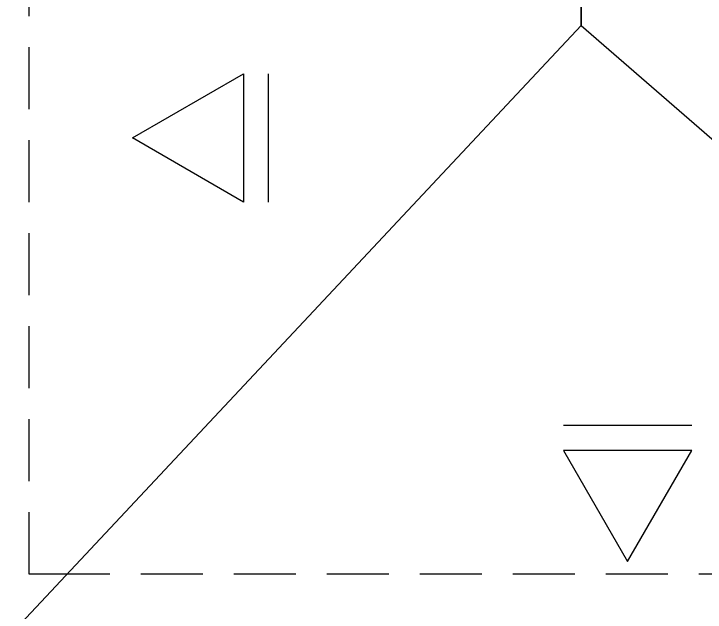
# Model space of a CAD drawing. Extents: x -109 to 1815, y -14679 to 345.
# Drawn here: x 61.92 to 67.5, y 290.81 to 295.64 of the extents above; entities that cross this region are included whole.
import ezdxf

# ---------------------------------------------------------------- set-up
doc = ezdxf.new("R2010")
doc.units = 0
doc.header["$MEASUREMENT"] = 0
doc.linetypes.add('HIDDEN', pattern=[0.375, 0.25, -0.125])
for name, color, linetype in [('COBETURA', 5, 'CONTINUOUS'), ('LINHA-TELHA-VISTA', 1, 'CONTINUOUS'), ('PAREDE', 6, 'CONTINUOUS'), ('PROJCASA', 3, 'HIDDEN')]:
    doc.layers.add(name, color=color, linetype=linetype)

msp = doc.modelspace()

# ---------------------------------------------------------------- linework, layer by layer
at = {"layer": 'COBETURA'}
for q in [(66.4963, 300.7761), (57.9463, 286.4142), (72.2963, 290.5177)]:
    msp.add_line((66.4963, 295.5423), q, dxfattribs=at)
for points in [[(63.7742, 295.1537), (63.7742, 294.1188), (62.8779, 294.6362)], [(67.3888, 292.1167), (66.3539, 292.1167), (66.8713, 291.2204)]]:
    msp.add_lwpolyline(points, close=True, dxfattribs=at)
for points in [[(63.9742, 295.1537), (63.9742, 294.1188)], [(67.3888, 292.3167), (66.3539, 292.3167)]]:
    msp.add_lwpolyline(points, dxfattribs=at)
at = {"layer": 'LINHA-TELHA-VISTA'}
msp.add_line((66.4963, 296.2677), (66.4963, 295.5423), dxfattribs=at)
at = {"layer": 'PAREDE'}
msp.add_line((62.2981, 291.1177), (62.0463, 291.1177), dxfattribs=at)
at = {"layer": 'PROJCASA', "ltscale": 2}
for p, q in [((62.0463, 291.1177), (62.0463, 296.4177)), ((71.6963, 291.1177), (62.0463, 291.1177))]:
    msp.add_line(p, q, dxfattribs=at)

doc.saveas('drawing.dxf')
